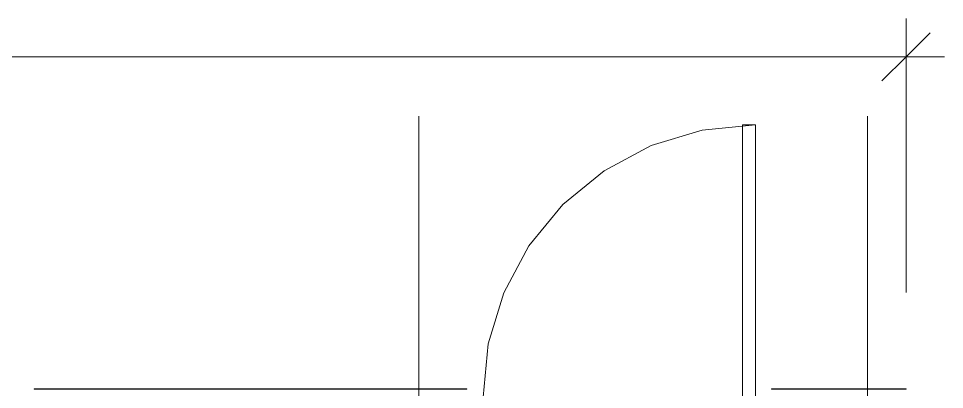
# Model space of a CAD drawing. Header units: millimetres. Extents: x -3817 to 677485, y -22715 to 103890.
# Drawn here: x 621496 to 624385, y 9800 to 10959 of the extents above; entities that cross this region are included whole.
import ezdxf

# ---------------------------------------------------------------- set-up
doc = ezdxf.new("R2010")
doc.units = ezdxf.units.MM
doc.layers.add('PDF _Геометрия', color=7, linetype='Continuous', true_color=0x1d1d1d)

msp = doc.modelspace()

# ---------------------------------------------------------------- linework, layer by layer
at = {"layer": 'PDF _Геометрия', "color": 7, "lineweight": 9}
for points in [[(624265.5, 10102.9), (624265.5, 10838.9), (624265.5, 10958.9)], [(617345.5, 10838.9), (624385.5, 10838.9)]]:
    msp.add_lwpolyline(points, dxfattribs=at)
at = {"layer": 'PDF _Геометрия', "color": 7, "lineweight": 20}
msp.add_lwpolyline([(624340.5, 10913.9), (624265.5, 10838.9), (624190.5, 10763.9)], dxfattribs=at)
at = {"layer": 'PDF _Геометрия', "color": 253, "lineweight": 9, "true_color": 0xaaaaaa}
for points in [[(622745.5, 9066.5), (622745.5, 10654)], [(624145.5, 9066.5), (624145.5, 10654)], [(622945.5, 9776.9), (622961.8, 9942.7), (623010.2, 10102.1), (623088.7, 10249.1), (623194.4, 10377.9), (623323.2, 10483.6), (623470.2, 10562.2), (623629.6, 10610.5), (623795.5, 10626.9)]]:
    msp.add_lwpolyline(points, dxfattribs=at)
at = {"layer": 'PDF _Геометрия', "color": 253, "lineweight": 13, "true_color": 0xaaaaaa}
msp.add_lwpolyline([(623795.5, 10626.9), (623755.5, 10626.9), (623755.5, 9776.9), (623795.5, 9776.9)], close=True, dxfattribs=at)
at = {"layer": 'PDF _Геометрия', "color": 9, "lineweight": 9, "true_color": 0xc0c0c0}
for points in [[(621545.5, 9801.9), (622895.5, 9801.9), (622895.5, 9802.9), (621545.5, 9802.9)], [(623845.5, 9801.9), (624265.5, 9801.9), (624265.5, 9802.9), (623845.5, 9802.9)]]:
    msp.add_lwpolyline(points, close=True, dxfattribs=at)

doc.saveas('drawing.dxf')
